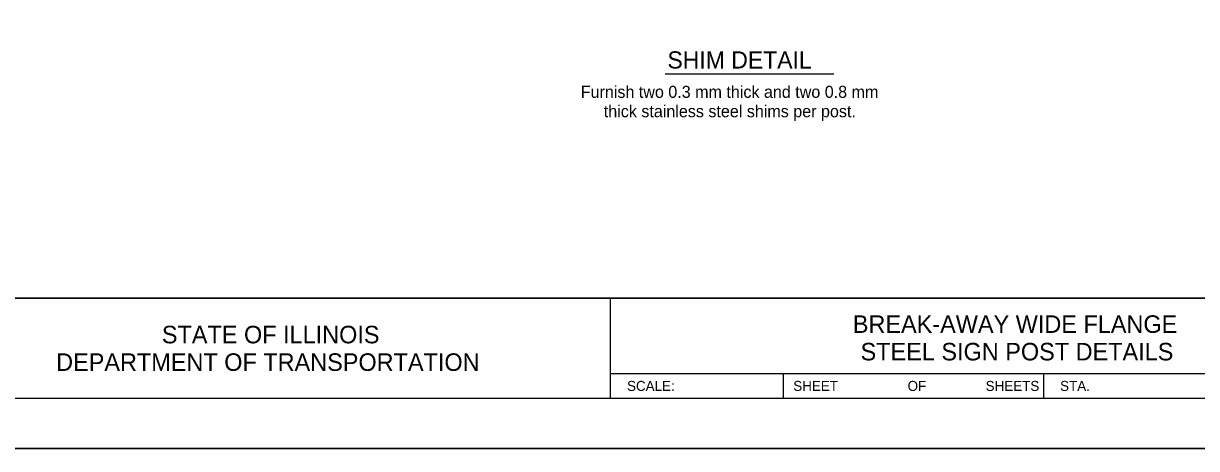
# Model space of a CAD drawing. Extents: x 1499079 to 1501883, y 1499349 to 1499789.
# Drawn here: x 1500821 to 1501055.1, y 1499349.2 to 1499434.1 of the extents above; entities that cross this region are included whole.
import ezdxf

# ---------------------------------------------------------------- set-up
doc = ezdxf.new("R2010")
doc.units = 0
for name, color, linetype in [('Level 48', 7, 'Continuous'), ('Sheets_50 Reference Boundary', 7, 'Continuous'), ('Sheets_General Details', 7, 'Continuous'), ('Sheets_Printer Plotting Border', 7, 'Continuous')]:
    doc.layers.add(name, color=color, linetype=linetype)

msp = doc.modelspace()

# ---------------------------------------------------------------- linework, layer by layer
at = {"layer": 'Level 48'}
msp.add_lwpolyline([(1500522.56, 1499789.19), (1501202.56, 1499789.19), (1501202.56, 1499349.19), (1500522.56, 1499349.19)], close=True, dxfattribs=at)
at = {"layer": 'Sheets_50 Reference Boundary'}
msp.add_lwpolyline([(1500562.56, 1499779.18), (1501192.56, 1499779.18), (1501192.56, 1499379.19), (1500562.56, 1499379.19)], close=True, dxfattribs=at)
at = {"layer": 'Sheets_General Details'}
for p, q in [((1500949.06, 1499424), (1500982.73, 1499424)), ((1500562.56, 1499379.19), (1501192.56, 1499379.19)), ((1500938.05, 1499379.19), (1500938.05, 1499359.19)), ((1500938.05, 1499364.19), (1501092.05, 1499364.19)), ((1500972.56, 1499364.19), (1500972.56, 1499359.19)), ((1501024.56, 1499364.19), (1501024.56, 1499359.19)), ((1501202.56, 1499349.19), (1500522.56, 1499349.19))]:
    msp.add_line(p, q, dxfattribs=at)
msp.add_lwpolyline([(1500562.56, 1499779.19), (1501192.56, 1499779.19), (1501192.56, 1499359.19), (1500562.56, 1499359.19)], close=True, dxfattribs=at)
at = {"layer": 'Sheets_Printer Plotting Border'}
msp.add_lwpolyline([(1500522.56, 1499349.19), (1501202.56, 1499349.19), (1501202.56, 1499789.19), (1500522.56, 1499789.19)], close=True, dxfattribs=at)

# ---------------------------------------------------------------- texts
at = {"layer": 'Sheets_General Details'}
for s, height, p in [('SHIM DETAIL', 3.4289, (1500949.49, 1499425.06)), ('Furnish two 0.3 mm thick and two 0.8 mm', 2.4, (1500932.19, 1499419.2)), ('thick stainless steel shims per post.', 2.4002, (1500936.79, 1499415.33)), ('STATE OF ILLINOIS', 3.5, (1500848.59, 1499370.19)), ('BREAK-AWAY WIDE FLANGE', 3.5, (1500986.49, 1499372.28)), ('STEEL SIGN POST DETAILS', 3.5, (1500988.04, 1499366.78)), ('DEPARTMENT OF TRANSPORTATION', 3.5, (1500827.49, 1499364.69)), ('SCALE:          ', 2, (1500941.43, 1499360.69)), ('SHEET', 2, (1500974.6, 1499360.69)), ('OF', 2, (1500997.42, 1499360.69)), ('SHEETS', 2, (1501013, 1499360.69)), ('STA.', 2, (1501027.86, 1499360.69))]:
    msp.add_text(s, height=height, dxfattribs=at).set_placement(p)

doc.saveas('drawing.dxf')
